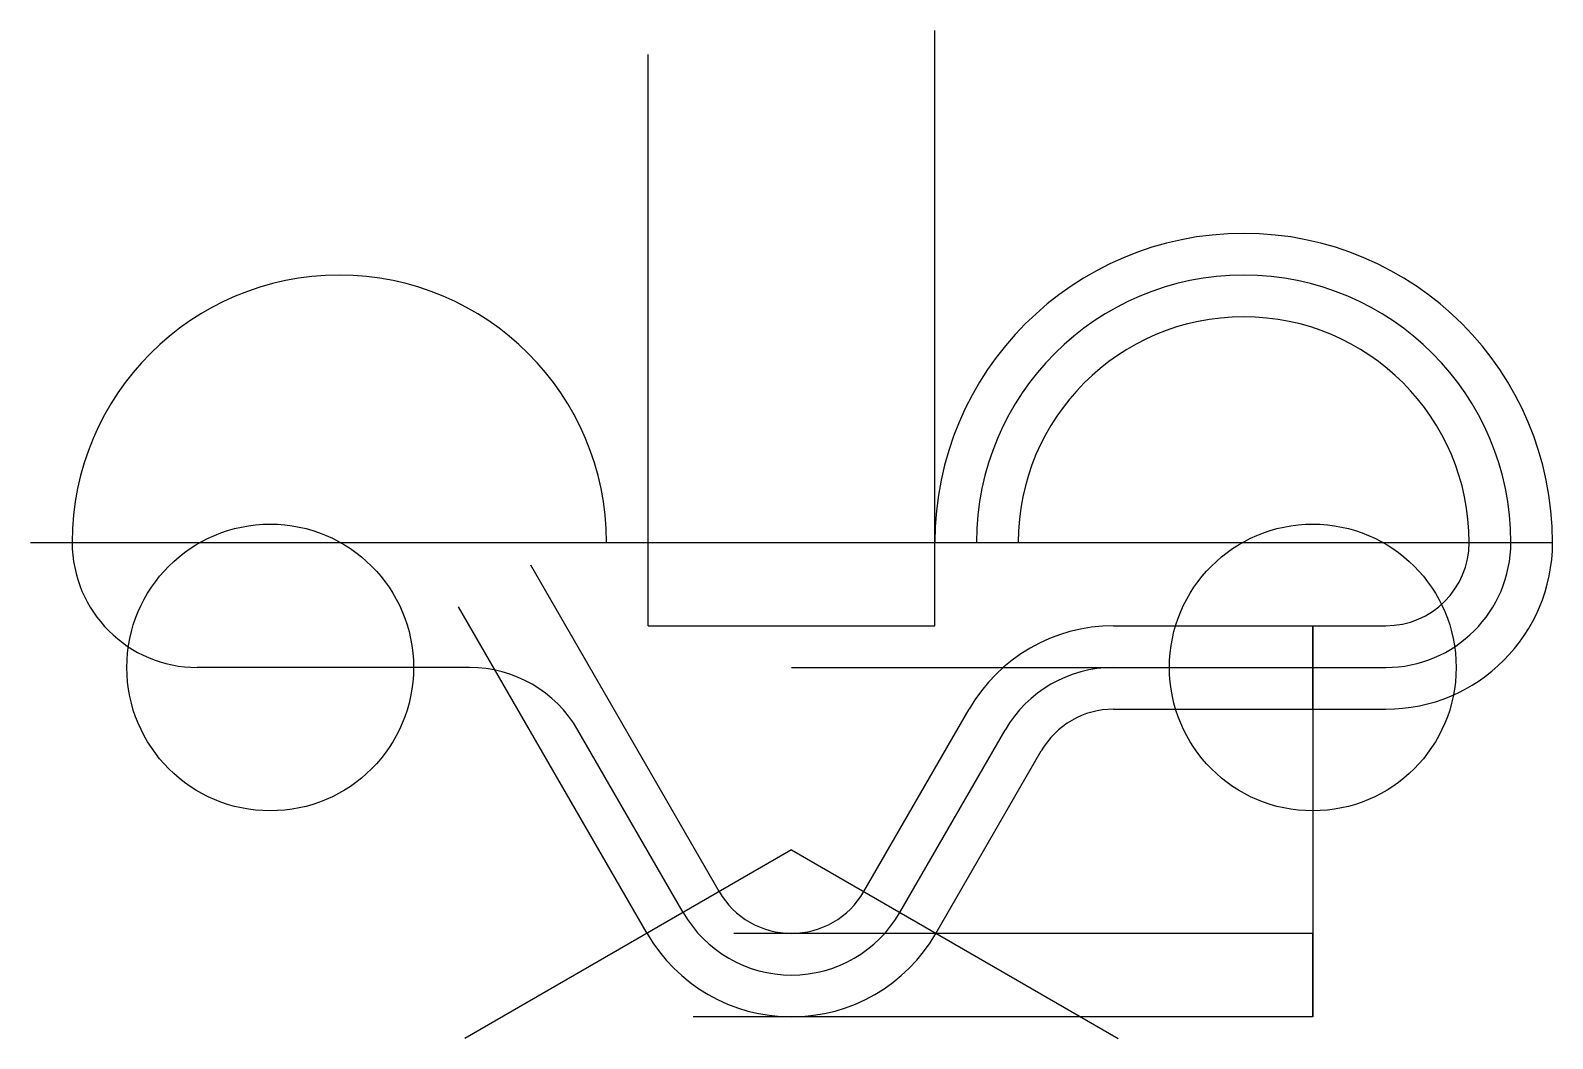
# Model space of a CAD drawing. Header units: millimetres. Extents: x -3.71 to 3.71, y -2.11 to 2.8.
import ezdxf

# ---------------------------------------------------------------- set-up
doc = ezdxf.new("R2010")
doc.units = ezdxf.units.MM
doc.header["$MEASUREMENT"] = 0

msp = doc.modelspace()

# ---------------------------------------------------------------- linework, layer by layer
for p, q in [((0.6985, -0.1016), (0.6985, 2.7986)), ((-0.6985, -0.1016), (-0.6985, 2.6815)), ((-3.7084, 0.3048), (3.7084, 0.3048)), ((-0.352, -1.397), (-1.2707, 0.1944)), ((-0.7039, -1.6002), (-1.6227, -0.0088)), ((-0.6985, -0.1016), (0.6985, -0.1016)), ((1.5691, -0.1016), (2.8956, -0.1016)), ((2.54, -0.508), (2.54, -0.1016)), ((2.54, -0.1016), (2.54, -2.0066)), ((-1.5691, -0.3048), (-2.8956, -0.3048)), ((0, -0.3048), (2.54, -0.3048)), ((1.5691, -0.3048), (2.8956, -0.3048)), ((0.352, -1.397), (0.8652, -0.508)), ((1.5691, -0.508), (2.8956, -0.508)), ((-0.5279, -1.4986), (-1.0412, -0.6096)), ((0.5279, -1.4986), (1.0412, -0.6096)), ((0.7039, -1.6002), (1.2172, -0.7112)), ((0, -1.1938), (-1.5914, -2.1126)), ((0, -1.1938), (1.5914, -2.1126)), ((2.54, -1.6002), (-0.2811, -1.6002)), ((2.54, -2.0066), (2.54, -1.6002)), ((2.54, -2.0066), (-0.4787, -2.0066))]:
    msp.add_line(p, q)
for centre in [(-2.54, -0.3048), (2.54, -0.3048)]:
    msp.add_circle(centre, 0.6985)
for centre, radius, start, end in [((2.2034, 0.3048), 1.5049, 0, 180), ((-2.2034, 0.3048), 1.3017, 0, 180), ((2.2034, 0.3048), 1.3017, 0, 180), ((2.2034, 0.3048), 1.0985, 0, 180), ((-2.8956, 0.3048), 0.6096, 180, 270), ((2.8956, 0.3048), 0.8128, 270, 0), ((2.8956, 0.3048), 0.4064, 270, 0), ((2.8956, 0.3048), 0.6096, 270, 0), ((1.5691, -0.9144), 0.8128, 90, 150), ((-1.5691, -0.9144), 0.6096, 30, 90), ((1.5691, -0.9144), 0.6096, 90, 150), ((1.5691, -0.9144), 0.4064, 90, 150), ((0, -1.1938), 0.4064, 210, 330), ((0, -1.1938), 0.6096, 210, 330), ((0, -1.1938), 0.8128, 210, 330)]:
    msp.add_arc(centre, radius, start, end)

doc.saveas('drawing.dxf')
